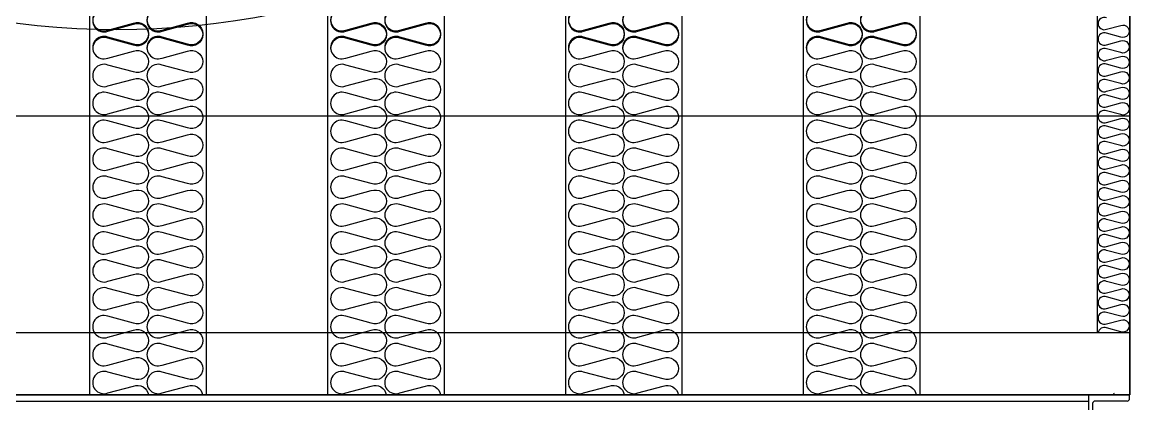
# Model space of a CAD drawing. Header units: millimetres. Extents: x 2911 to 32318, y 2586 to 23381.
# Drawn here: x 8464 to 9889, y 9300 to 9791 of the extents above; entities that cross this region are included whole.
import ezdxf

# ---------------------------------------------------------------- set-up
doc = ezdxf.new("R2010")
doc.units = ezdxf.units.MM
doc.linetypes.add('HIDDEN', pattern=[0.375, 0.25, -0.125])
for name, color, linetype in [('SMS', 220, 'Continuous'), ('냉각탑', 4, 'Continuous'), ('냉각탑_찬넬방진', 1, 'Continuous')]:
    doc.layers.add(name, color=color, linetype=linetype)

# ---------------------------------------------------------------- blocks, each defined once
blk = doc.blocks.new('A$C1FB73ED1')
blk.add_circle((1280, 1280), 1280)
blk = doc.blocks.new('3')
at = {"color": 7}
for p, q in [((9847.4, 12311.1), (9847.4, 9391.1)), ((9889.4, 12311.1), (9889.4, 9311.1)), ((8551.2, 12271.8), (8551.2, 9311.1)), ((8701.2, 12271.8), (8701.2, 9311.1)), ((8857.2, 12271.8), (8857.2, 9311.1)), ((9007.2, 12271.8), (9007.2, 9311.1)), ((9163.2, 12271.8), (9163.2, 9311.1)), ((9313.2, 12271.8), (9313.2, 9311.1)), ((9469.2, 12271.8), (9469.2, 9311.1)), ((9619.2, 12271.8), (9619.2, 9311.1)), ((9889.4, 9391.1), (7189.4, 9391.1)), ((7189.4, 9311.1), (9644.4, 9311.1)), ((9889.4, 9311.1), (9644.4, 9311.1)), ((9889.4, 9311.1), (9644.4, 9311.1))]:
    blk.add_line(p, q, dxfattribs=at)
for p, q in [((9889.4, 12311.1), (9889.4, 9311.1)), ((7380.6, 9670.2), (9889.4, 9670.2)), ((7189.4, 9311.1), (9644.4, 9311.1)), ((9889.4, 9311.1), (7340.3, 9311.1)), ((9889.4, 9311.1), (7380.6, 9311.1)), ((9307.2, 9311.1), (8465.3, 9311.1)), ((9889.4, 9311.1), (9309, 9311.1)), ((9889.4, 9311.1), (9644.4, 9311.1)), ((9644.4, 9311.1), (9889.4, 9311.1)), ((9889.1, 9311.1), (9849.7, 9311.1)), ((9889.1, 9311.1), (9849.7, 9311.1))]:
    blk.add_line(p, q)
at = {"ltscale": 500}
blk.add_lwpolyline([(7189.4, 12311.1), (9889.1, 12311.1), (9889.1, 9311.1), (7189.4, 9311.1)], close=True, dxfattribs=at)
at = {"layer": 'SMS', "color": 5}
for points in [[(8574.6, 9807.3, 1.449198), (8574.6, 9780.4), (8607.5, 9789.3, -0.524856), (8627, 9775.9, -0.524856), (8607.5, 9762.5), (8574.6, 9771.4, 1.449198), (8574.6, 9744.5), (8607.5, 9753.4, -0.524856), (8627, 9740, -0.524856), (8607.5, 9726.6), (8574.6, 9735.5, 1.449198), (8574.6, 9708.6), (8607.5, 9717.5, -0.524856), (8627, 9704.1, -0.524856), (8607.5, 9690.7), (8574.6, 9699.6, 1.449198), (8574.6, 9672.7), (8607.5, 9681.6, -0.524856), (8627, 9668.2, -0.524856), (8607.5, 9654.8), (8574.6, 9663.7, 1.449198), (8574.6, 9636.8), (8607.5, 9645.7, -0.524856), (8627, 9632.3, -0.524856), (8607.5, 9618.8), (8574.6, 9627.8, 1.449198), (8574.6, 9600.9), (8607.5, 9609.8, -0.524856), (8627, 9596.4, -0.524856), (8607.5, 9582.9), (8574.6, 9591.8, 1.449198), (8574.6, 9565), (8607.5, 9573.9, -0.524856), (8627, 9560.5, -0.524856), (8607.5, 9547), (8574.6, 9555.9, 1.449198), (8574.6, 9529.1), (8607.5, 9538, -0.524856), (8627, 9524.5, -0.524856), (8607.5, 9511.1), (8574.6, 9520, 1.449198), (8574.6, 9493.2), (8607.5, 9502.1, -0.524856), (8627, 9488.6, -0.524856), (8607.5, 9475.2), (8574.6, 9484.1, 1.449198), (8574.6, 9457.3), (8607.5, 9466.2, -0.524856), (8627, 9452.7, -0.524856), (8607.5, 9439.3), (8574.6, 9448.2, 1.449198), (8574.6, 9421.3), (8607.5, 9430.2, -0.524856), (8627, 9416.8, -0.524856), (8607.5, 9403.4), (8574.6, 9412.3, 1.449198), (8574.6, 9385.4), (8607.5, 9394.3, -0.524856), (8627, 9380.9, -0.524856), (8607.5, 9367.5), (8574.6, 9376.4, 1.449198), (8574.6, 9349.5), (8607.5, 9358.4, -0.524856), (8627, 9345, -0.524856), (8607.5, 9331.6), (8574.6, 9340.5, 1.449198), (8574.6, 9313.6), (8607.5, 9322.5, -0.479826), (8626.8, 9311.1, -0.479826)], [(8644.3, 9807.3, 1.449198), (8644.3, 9780.4), (8677.2, 9789.3, -0.524856), (8696.6, 9775.9, -0.524856), (8677.2, 9762.5), (8644.3, 9771.4, 1.449198), (8644.3, 9744.5), (8677.2, 9753.4, -0.524856), (8696.6, 9740, -0.524856), (8677.2, 9726.6), (8644.3, 9735.5, 1.449198), (8644.3, 9708.6), (8677.2, 9717.5, -0.524856), (8696.6, 9704.1, -0.524856), (8677.2, 9690.7), (8644.3, 9699.6, 1.449198), (8644.3, 9672.7), (8677.2, 9681.6, -0.524856), (8696.6, 9668.2, -0.524856), (8677.2, 9654.8), (8644.3, 9663.7, 1.449198), (8644.3, 9636.8), (8677.2, 9645.7, -0.524856), (8696.6, 9632.3, -0.524856), (8677.2, 9618.8), (8644.3, 9627.8, 1.449198), (8644.3, 9600.9), (8677.2, 9609.8, -0.524856), (8696.6, 9596.4, -0.524856), (8677.2, 9582.9), (8644.3, 9591.8, 1.449198), (8644.3, 9565), (8677.2, 9573.9, -0.524856), (8696.6, 9560.5, -0.524856), (8677.2, 9547), (8644.3, 9555.9, 1.449198), (8644.3, 9529.1), (8677.2, 9538, -0.524856), (8696.6, 9524.5, -0.524856), (8677.2, 9511.1), (8644.3, 9520, 1.449198), (8644.3, 9493.2), (8677.2, 9502.1, -0.524856), (8696.6, 9488.6, -0.524856), (8677.2, 9475.2), (8644.3, 9484.1, 1.449198), (8644.3, 9457.3), (8677.2, 9466.2, -0.524856), (8696.6, 9452.7, -0.524856), (8677.2, 9439.3), (8644.3, 9448.2, 1.449198), (8644.3, 9421.3), (8677.2, 9430.2, -0.524856), (8696.6, 9416.8, -0.524856), (8677.2, 9403.4), (8644.3, 9412.3, 1.449198), (8644.3, 9385.4), (8677.2, 9394.3, -0.524856), (8696.6, 9380.9, -0.524856), (8677.2, 9367.5), (8644.3, 9376.4, 1.449198), (8644.3, 9349.5), (8677.2, 9358.4, -0.524856), (8696.6, 9345, -0.524856), (8677.2, 9331.6), (8644.3, 9340.5, 1.449198), (8644.3, 9313.6), (8677.2, 9322.5, -0.479826), (8696.5, 9311.1, -0.479826)], [(8880.6, 9807.3, 1.449198), (8880.6, 9780.4), (8913.5, 9789.3, -0.524856), (8933, 9775.9, -0.524856), (8913.5, 9762.5), (8880.6, 9771.4, 1.449198), (8880.6, 9744.5), (8913.5, 9753.4, -0.524856), (8933, 9740, -0.524856), (8913.5, 9726.6), (8880.6, 9735.5, 1.449198), (8880.6, 9708.6), (8913.5, 9717.5, -0.524856), (8933, 9704.1, -0.524856), (8913.5, 9690.7), (8880.6, 9699.6, 1.449198), (8880.6, 9672.7), (8913.5, 9681.6, -0.524856), (8933, 9668.2, -0.524856), (8913.5, 9654.8), (8880.6, 9663.7, 1.449198), (8880.6, 9636.8), (8913.5, 9645.7, -0.524856), (8933, 9632.3, -0.524856), (8913.5, 9618.8), (8880.6, 9627.8, 1.449198), (8880.6, 9600.9), (8913.5, 9609.8, -0.524856), (8933, 9596.4, -0.524856), (8913.5, 9582.9), (8880.6, 9591.8, 1.449198), (8880.6, 9565), (8913.5, 9573.9, -0.524856), (8933, 9560.5, -0.524856), (8913.5, 9547), (8880.6, 9555.9, 1.449198), (8880.6, 9529.1), (8913.5, 9538, -0.524856), (8933, 9524.5, -0.524856), (8913.5, 9511.1), (8880.6, 9520, 1.449198), (8880.6, 9493.2), (8913.5, 9502.1, -0.524856), (8933, 9488.6, -0.524856), (8913.5, 9475.2), (8880.6, 9484.1, 1.449198), (8880.6, 9457.3), (8913.5, 9466.2, -0.524856), (8933, 9452.7, -0.524856), (8913.5, 9439.3), (8880.6, 9448.2, 1.449198), (8880.6, 9421.3), (8913.5, 9430.2, -0.524856), (8933, 9416.8, -0.524856), (8913.5, 9403.4), (8880.6, 9412.3, 1.449198), (8880.6, 9385.4), (8913.5, 9394.3, -0.524856), (8933, 9380.9, -0.524856), (8913.5, 9367.5), (8880.6, 9376.4, 1.449198), (8880.6, 9349.5), (8913.5, 9358.4, -0.524856), (8933, 9345, -0.524856), (8913.5, 9331.6), (8880.6, 9340.5, 1.449198), (8880.6, 9313.6), (8913.5, 9322.5, -0.479826), (8932.8, 9311.1, -0.479826)], [(8950.3, 9807.3, 1.449198), (8950.3, 9780.4), (8983.2, 9789.3, -0.524856), (9002.6, 9775.9, -0.524856), (8983.2, 9762.5), (8950.3, 9771.4, 1.449198), (8950.3, 9744.5), (8983.2, 9753.4, -0.524856), (9002.6, 9740, -0.524856), (8983.2, 9726.6), (8950.3, 9735.5, 1.449198), (8950.3, 9708.6), (8983.2, 9717.5, -0.524856), (9002.6, 9704.1, -0.524856), (8983.2, 9690.7), (8950.3, 9699.6, 1.449198), (8950.3, 9672.7), (8983.2, 9681.6, -0.524856), (9002.6, 9668.2, -0.524856), (8983.2, 9654.8), (8950.3, 9663.7, 1.449198), (8950.3, 9636.8), (8983.2, 9645.7, -0.524856), (9002.6, 9632.3, -0.524856), (8983.2, 9618.8), (8950.3, 9627.8, 1.449198), (8950.3, 9600.9), (8983.2, 9609.8, -0.524856), (9002.6, 9596.4, -0.524856), (8983.2, 9582.9), (8950.3, 9591.8, 1.449198), (8950.3, 9565), (8983.2, 9573.9, -0.524856), (9002.6, 9560.5, -0.524856), (8983.2, 9547), (8950.3, 9555.9, 1.449198), (8950.3, 9529.1), (8983.2, 9538, -0.524856), (9002.6, 9524.5, -0.524856), (8983.2, 9511.1), (8950.3, 9520, 1.449198), (8950.3, 9493.2), (8983.2, 9502.1, -0.524856), (9002.6, 9488.6, -0.524856), (8983.2, 9475.2), (8950.3, 9484.1, 1.449198), (8950.3, 9457.3), (8983.2, 9466.2, -0.524856), (9002.6, 9452.7, -0.524856), (8983.2, 9439.3), (8950.3, 9448.2, 1.449198), (8950.3, 9421.3), (8983.2, 9430.2, -0.524856), (9002.6, 9416.8, -0.524856), (8983.2, 9403.4), (8950.3, 9412.3, 1.449198), (8950.3, 9385.4), (8983.2, 9394.3, -0.524856), (9002.6, 9380.9, -0.524856), (8983.2, 9367.5), (8950.3, 9376.4, 1.449198), (8950.3, 9349.5), (8983.2, 9358.4, -0.524856), (9002.6, 9345, -0.524856), (8983.2, 9331.6), (8950.3, 9340.5, 1.449198), (8950.3, 9313.6), (8983.2, 9322.5, -0.479826), (9002.5, 9311.1, -0.479826)], [(9186.6, 9807.3, 1.449198), (9186.6, 9780.4), (9219.5, 9789.3, -0.524856), (9239, 9775.9, -0.524856), (9219.5, 9762.5), (9186.6, 9771.4, 1.449198), (9186.6, 9744.5), (9219.5, 9753.4, -0.524856), (9239, 9740, -0.524856), (9219.5, 9726.6), (9186.6, 9735.5, 1.449198), (9186.6, 9708.6), (9219.5, 9717.5, -0.524856), (9239, 9704.1, -0.524856), (9219.5, 9690.7), (9186.6, 9699.6, 1.449198), (9186.6, 9672.7), (9219.5, 9681.6, -0.524856), (9239, 9668.2, -0.524856), (9219.5, 9654.8), (9186.6, 9663.7, 1.449198), (9186.6, 9636.8), (9219.5, 9645.7, -0.524856), (9239, 9632.3, -0.524856), (9219.5, 9618.8), (9186.6, 9627.8, 1.449198), (9186.6, 9600.9), (9219.5, 9609.8, -0.524856), (9239, 9596.4, -0.524856), (9219.5, 9582.9), (9186.6, 9591.8, 1.449198), (9186.6, 9565), (9219.5, 9573.9, -0.524856), (9239, 9560.5, -0.524856), (9219.5, 9547), (9186.6, 9555.9, 1.449198), (9186.6, 9529.1), (9219.5, 9538, -0.524856), (9239, 9524.5, -0.524856), (9219.5, 9511.1), (9186.6, 9520, 1.449198), (9186.6, 9493.2), (9219.5, 9502.1, -0.524856), (9239, 9488.6, -0.524856), (9219.5, 9475.2), (9186.6, 9484.1, 1.449198), (9186.6, 9457.3), (9219.5, 9466.2, -0.524856), (9239, 9452.7, -0.524856), (9219.5, 9439.3), (9186.6, 9448.2, 1.449198), (9186.6, 9421.3), (9219.5, 9430.2, -0.524856), (9239, 9416.8, -0.524856), (9219.5, 9403.4), (9186.6, 9412.3, 1.449198), (9186.6, 9385.4), (9219.5, 9394.3, -0.524856), (9239, 9380.9, -0.524856), (9219.5, 9367.5), (9186.6, 9376.4, 1.449198), (9186.6, 9349.5), (9219.5, 9358.4, -0.524856), (9239, 9345, -0.524856), (9219.5, 9331.6), (9186.6, 9340.5, 1.449198), (9186.6, 9313.6), (9219.5, 9322.5, -0.479826), (9238.8, 9311.1, -0.479826)], [(9256.3, 9807.3, 1.449198), (9256.3, 9780.4), (9289.2, 9789.3, -0.524856), (9308.6, 9775.9, -0.524856), (9289.2, 9762.5), (9256.3, 9771.4, 1.449198), (9256.3, 9744.5), (9289.2, 9753.4, -0.524856), (9308.6, 9740, -0.524856), (9289.2, 9726.6), (9256.3, 9735.5, 1.449198), (9256.3, 9708.6), (9289.2, 9717.5, -0.524856), (9308.6, 9704.1, -0.524856), (9289.2, 9690.7), (9256.3, 9699.6, 1.449198), (9256.3, 9672.7), (9289.2, 9681.6, -0.524856), (9308.6, 9668.2, -0.524856), (9289.2, 9654.8), (9256.3, 9663.7, 1.449198), (9256.3, 9636.8), (9289.2, 9645.7, -0.524856), (9308.6, 9632.3, -0.524856), (9289.2, 9618.8), (9256.3, 9627.8, 1.449198), (9256.3, 9600.9), (9289.2, 9609.8, -0.524856), (9308.6, 9596.4, -0.524856), (9289.2, 9582.9), (9256.3, 9591.8, 1.449198), (9256.3, 9565), (9289.2, 9573.9, -0.524856), (9308.6, 9560.5, -0.524856), (9289.2, 9547), (9256.3, 9555.9, 1.449198), (9256.3, 9529.1), (9289.2, 9538, -0.524856), (9308.6, 9524.5, -0.524856), (9289.2, 9511.1), (9256.3, 9520, 1.449198), (9256.3, 9493.2), (9289.2, 9502.1, -0.524856), (9308.6, 9488.6, -0.524856), (9289.2, 9475.2), (9256.3, 9484.1, 1.449198), (9256.3, 9457.3), (9289.2, 9466.2, -0.524856), (9308.6, 9452.7, -0.524856), (9289.2, 9439.3), (9256.3, 9448.2, 1.449198), (9256.3, 9421.3), (9289.2, 9430.2, -0.524856), (9308.6, 9416.8, -0.524856), (9289.2, 9403.4), (9256.3, 9412.3, 1.449198), (9256.3, 9385.4), (9289.2, 9394.3, -0.524856), (9308.6, 9380.9, -0.524856), (9289.2, 9367.5), (9256.3, 9376.4, 1.449198), (9256.3, 9349.5), (9289.2, 9358.4, -0.524856), (9308.6, 9345, -0.524856), (9289.2, 9331.6), (9256.3, 9340.5, 1.449198), (9256.3, 9313.6), (9289.2, 9322.5, -0.479826), (9308.5, 9311.1, -0.479826)], [(9492.6, 9807.3, 1.449198), (9492.6, 9780.4), (9525.5, 9789.3, -0.524856), (9545, 9775.9, -0.524856), (9525.5, 9762.5), (9492.6, 9771.4, 1.449198), (9492.6, 9744.5), (9525.5, 9753.4, -0.524856), (9545, 9740, -0.524856), (9525.5, 9726.6), (9492.6, 9735.5, 1.449198), (9492.6, 9708.6), (9525.5, 9717.5, -0.524856), (9545, 9704.1, -0.524856), (9525.5, 9690.7), (9492.6, 9699.6, 1.449198), (9492.6, 9672.7), (9525.5, 9681.6, -0.524856), (9545, 9668.2, -0.524856), (9525.5, 9654.8), (9492.6, 9663.7, 1.449198), (9492.6, 9636.8), (9525.5, 9645.7, -0.524856), (9545, 9632.3, -0.524856), (9525.5, 9618.8), (9492.6, 9627.8, 1.449198), (9492.6, 9600.9), (9525.5, 9609.8, -0.524856), (9545, 9596.4, -0.524856), (9525.5, 9582.9), (9492.6, 9591.8, 1.449198), (9492.6, 9565), (9525.5, 9573.9, -0.524856), (9545, 9560.5, -0.524856), (9525.5, 9547), (9492.6, 9555.9, 1.449198), (9492.6, 9529.1), (9525.5, 9538, -0.524856), (9545, 9524.5, -0.524856), (9525.5, 9511.1), (9492.6, 9520, 1.449198), (9492.6, 9493.2), (9525.5, 9502.1, -0.524856), (9545, 9488.6, -0.524856), (9525.5, 9475.2), (9492.6, 9484.1, 1.449198), (9492.6, 9457.3), (9525.5, 9466.2, -0.524856), (9545, 9452.7, -0.524856), (9525.5, 9439.3), (9492.6, 9448.2, 1.449198), (9492.6, 9421.3), (9525.5, 9430.2, -0.524856), (9545, 9416.8, -0.524856), (9525.5, 9403.4), (9492.6, 9412.3, 1.449198), (9492.6, 9385.4), (9525.5, 9394.3, -0.524856), (9545, 9380.9, -0.524856), (9525.5, 9367.5), (9492.6, 9376.4, 1.449198), (9492.6, 9349.5), (9525.5, 9358.4, -0.524856), (9545, 9345, -0.524856), (9525.5, 9331.6), (9492.6, 9340.5, 1.449198), (9492.6, 9313.6), (9525.5, 9322.5, -0.479826), (9544.8, 9311.1, -0.479826)], [(9562.3, 9807.3, 1.449198), (9562.3, 9780.4), (9595.2, 9789.3, -0.524856), (9614.6, 9775.9, -0.524856), (9595.2, 9762.5), (9562.3, 9771.4, 1.449198), (9562.3, 9744.5), (9595.2, 9753.4, -0.524856), (9614.6, 9740, -0.524856), (9595.2, 9726.6), (9562.3, 9735.5, 1.449198), (9562.3, 9708.6), (9595.2, 9717.5, -0.524856), (9614.6, 9704.1, -0.524856), (9595.2, 9690.7), (9562.3, 9699.6, 1.449198), (9562.3, 9672.7), (9595.2, 9681.6, -0.524856), (9614.6, 9668.2, -0.524856), (9595.2, 9654.8), (9562.3, 9663.7, 1.449198), (9562.3, 9636.8), (9595.2, 9645.7, -0.524856), (9614.6, 9632.3, -0.524856), (9595.2, 9618.8), (9562.3, 9627.8, 1.449198), (9562.3, 9600.9), (9595.2, 9609.8, -0.524856), (9614.6, 9596.4, -0.524856), (9595.2, 9582.9), (9562.3, 9591.8, 1.449198), (9562.3, 9565), (9595.2, 9573.9, -0.524856), (9614.6, 9560.5, -0.524856), (9595.2, 9547), (9562.3, 9555.9, 1.449198), (9562.3, 9529.1), (9595.2, 9538, -0.524856), (9614.6, 9524.5, -0.524856), (9595.2, 9511.1), (9562.3, 9520, 1.449198), (9562.3, 9493.2), (9595.2, 9502.1, -0.524856), (9614.6, 9488.6, -0.524856), (9595.2, 9475.2), (9562.3, 9484.1, 1.449198), (9562.3, 9457.3), (9595.2, 9466.2, -0.524856), (9614.6, 9452.7, -0.524856), (9595.2, 9439.3), (9562.3, 9448.2, 1.449198), (9562.3, 9421.3), (9595.2, 9430.2, -0.524856), (9614.6, 9416.8, -0.524856), (9595.2, 9403.4), (9562.3, 9412.3, 1.449198), (9562.3, 9385.4), (9595.2, 9394.3, -0.524856), (9614.6, 9380.9, -0.524856), (9595.2, 9367.5), (9562.3, 9376.4, 1.449198), (9562.3, 9349.5), (9595.2, 9358.4, -0.524856), (9614.6, 9345, -0.524856), (9595.2, 9331.6), (9562.3, 9340.5, 1.449198), (9562.3, 9313.6), (9595.2, 9322.5, -0.479826), (9614.5, 9311.1, -0.479826)], [(9859.3, 9796.4, 0.524856), (9848.5, 9788.9, 0.524856), (9859.3, 9781.5), (9877.6, 9786.4, -1.449198), (9877.6, 9771.5), (9859.3, 9776.4, 0.524856), (9848.5, 9769, 0.524856), (9859.3, 9761.5), (9877.6, 9766.5, -1.449198), (9877.6, 9751.5), (9859.3, 9756.5, 0.524856), (9848.5, 9749, 0.524856), (9859.3, 9741.6), (9877.6, 9746.5, -1.449198), (9877.6, 9731.6), (9859.3, 9736.5, 0.524856), (9848.5, 9729.1, 0.524856), (9859.3, 9721.6), (9877.6, 9726.6, -1.449198), (9877.6, 9711.6), (9859.3, 9716.6, 0.524856), (9848.5, 9709.1, 0.524856), (9859.3, 9701.7), (9877.6, 9706.6, -1.449198), (9877.6, 9691.7), (9859.3, 9696.6, 0.524856), (9848.5, 9689.2, 0.524856), (9859.3, 9681.7), (9877.6, 9686.7, -1.449198), (9877.6, 9671.7), (9859.3, 9676.7, 0.524856), (9848.5, 9669.2, 0.524856), (9859.3, 9661.8), (9877.6, 9666.7, -1.449198), (9877.6, 9651.8), (9859.3, 9656.7, 0.524856), (9848.5, 9649.3, 0.524856), (9859.3, 9641.8), (9877.6, 9646.8, -1.449198), (9877.6, 9631.8), (9859.3, 9636.8, 0.524856), (9848.5, 9629.3, 0.524856), (9859.3, 9621.9), (9877.6, 9626.8, -1.449198), (9877.6, 9611.9), (9859.3, 9616.8, 0.524856), (9848.5, 9609.4, 0.524856), (9859.3, 9601.9), (9877.6, 9606.9, -1.449198), (9877.6, 9591.9), (9859.3, 9596.9, 0.524856), (9848.5, 9589.4, 0.524856), (9859.3, 9582), (9877.6, 9586.9, -1.449198), (9877.6, 9572), (9859.3, 9576.9, 0.524856), (9848.5, 9569.5, 0.524856), (9859.3, 9562), (9877.6, 9567, -1.449198), (9877.6, 9552), (9859.3, 9557, 0.524856), (9848.5, 9549.5, 0.524856), (9859.3, 9542.1), (9877.6, 9547, -1.449198), (9877.6, 9532.1), (9859.3, 9537, 0.524856), (9848.5, 9529.6, 0.524856), (9859.3, 9522.1), (9877.6, 9527.1, -1.449198), (9877.6, 9512.1), (9859.3, 9517.1, 0.524856), (9848.5, 9509.6, 0.524856), (9859.3, 9502.2), (9877.6, 9507.1, -1.449198), (9877.6, 9492.2), (9859.3, 9497.1, 0.524856), (9848.5, 9489.7, 0.524856), (9859.3, 9482.2), (9877.6, 9487.2, -1.449198), (9877.6, 9472.2), (9859.3, 9477.2, 0.524856), (9848.5, 9469.7, 0.524856), (9859.3, 9462.3), (9877.6, 9467.2, -1.449198), (9877.6, 9452.3), (9859.3, 9457.2, 0.524856), (9848.5, 9449.8, 0.524856), (9859.3, 9442.3), (9877.6, 9447.3, -1.449198), (9877.6, 9432.3), (9859.3, 9437.3, 0.524856), (9848.5, 9429.8, 0.417249), (9856.6, 9421.8)], [(8574.6, 9805.9, 1.449198), (8574.6, 9779.1), (8607.5, 9788, -0.524856), (8627, 9774.5, -0.524856), (8607.5, 9761.1), (8574.6, 9770, 0.54148), (8555.2, 9755.8, 0.54148)], [(8644.3, 9805.9, 1.449198), (8644.3, 9779.1), (8677.2, 9788, -0.524856), (8696.6, 9774.5, -0.524856), (8677.2, 9761.1), (8644.3, 9770, 0.54148), (8624.8, 9755.8, 0.54148)], [(8880.6, 9805.9, 1.449198), (8880.6, 9779.1), (8913.5, 9788, -0.524856), (8933, 9774.5, -0.524856), (8913.5, 9761.1), (8880.6, 9770, 0.54148), (8861.2, 9755.8, 0.54148)], [(8950.3, 9805.9, 1.449198), (8950.3, 9779.1), (8983.2, 9788, -0.524856), (9002.6, 9774.5, -0.524856), (8983.2, 9761.1), (8950.3, 9770, 0.54148), (8930.8, 9755.8, 0.54148)], [(9186.6, 9805.9, 1.449198), (9186.6, 9779.1), (9219.5, 9788, -0.524856), (9239, 9774.5, -0.524856), (9219.5, 9761.1), (9186.6, 9770, 0.54148), (9167.2, 9755.8, 0.54148)], [(9256.3, 9805.9, 1.449198), (9256.3, 9779.1), (9289.2, 9788, -0.524856), (9308.6, 9774.5, -0.524856), (9289.2, 9761.1), (9256.3, 9770, 0.54148), (9236.8, 9755.8, 0.54148)], [(9492.6, 9805.9, 1.449198), (9492.6, 9779.1), (9525.5, 9788, -0.524856), (9545, 9774.5, -0.524856), (9525.5, 9761.1), (9492.6, 9770, 0.54148), (9473.2, 9755.8, 0.54148)], [(9562.3, 9805.9, 1.449198), (9562.3, 9779.1), (9595.2, 9788, -0.524856), (9614.6, 9774.5, -0.524856), (9595.2, 9761.1), (9562.3, 9770, 0.54148), (9542.8, 9755.8, 0.54148)], [(9888.1, 9437.8, -0.446849), (9877.6, 9432.3), (9859.3, 9437.3, 0.524856), (9848.5, 9429.8, 0.524856), (9859.3, 9422.4), (9877.6, 9427.3, -1.449198), (9877.6, 9412.4), (9859.3, 9417.3, 0.524856), (9848.5, 9409.9, 0.524856), (9859.3, 9402.4), (9877.6, 9407.4, -1.449198), (9877.6, 9392.4), (9859.3, 9397.4, 0.476486), (9848.6, 9391.1, 0.476486)]]:
    blk.add_lwpolyline(points, format="xyb", dxfattribs=at)
blk.add_lwpolyline([(9868.3, 9313.6), (9869.6, 9311.1)], dxfattribs=at)
at = {"layer": '냉각탑', "ltscale": 30}
blk.add_line((7340.3, 9311.1), (9889.4, 9311.1), dxfattribs=at)
at = {"layer": '냉각탑', "color": 6, "linetype": 'HIDDEN'}
for p, q in [((9195.7, 9311.1), (8576.8, 9311.1)), ((9171.9, 9311.1), (8600.6, 9311.1)), ((9889.4, 9311.1), (9774.8, 9311.1))]:
    blk.add_line(p, q, dxfattribs=at)
at = {"layer": '냉각탑_찬넬방진', "ltscale": 30}
for p, q in [((7340.3, 9311.1), (9851.9, 9311.1)), ((7340.3, 9311.1), (9851.9, 9311.1)), ((7242.3, 9303.2), (9836.2, 9303.2))]:
    blk.add_line(p, q, dxfattribs=at)
at = {"layer": '냉각탑_찬넬방진', "ltscale": 150}
for p, q in [((9889.1, 9311.1), (9836.2, 9311.1)), ((9889.1, 9311.1), (9836.2, 9311.1)), ((9889.1, 9311.1), (9836.2, 9311.1)), ((9836.2, 9311.1), (9836.2, 9170.5)), ((9889.1, 9311.1), (9836.2, 9311.1)), ((9889.1, 9306.4), (9889.1, 9311.1)), ((9889.1, 9306.4), (9889.1, 9311.1)), ((9841.5, 9300), (9841.5, 9181.6)), ((9885.9, 9303.2), (9844.7, 9303.2)), ((9885.9, 9303.2), (9844.7, 9303.2))]:
    blk.add_line(p, q, dxfattribs=at)
for centre, start, end in [((9885.9, 9306.4), 270, 0), ((9885.9, 9306.4), 270, 0), ((9844.7, 9300), 90, 180), ((9844.7, 9300), 90, 180)]:
    blk.add_arc(centre, 3.18, start, end, dxfattribs=at)
at = {"layer": '냉각탑', "xscale": 0.7829768747821867, "yscale": 0.7829768747821867, "zscale": 0.7829768747821867}
blk.add_blockref('A$C1FB73ED1', (7584, 9780.8), dxfattribs=at)

msp = doc.modelspace()

# ---------------------------------------------------------------- block references
msp.add_blockref('3', (0, 0))

doc.saveas('drawing.dxf')
